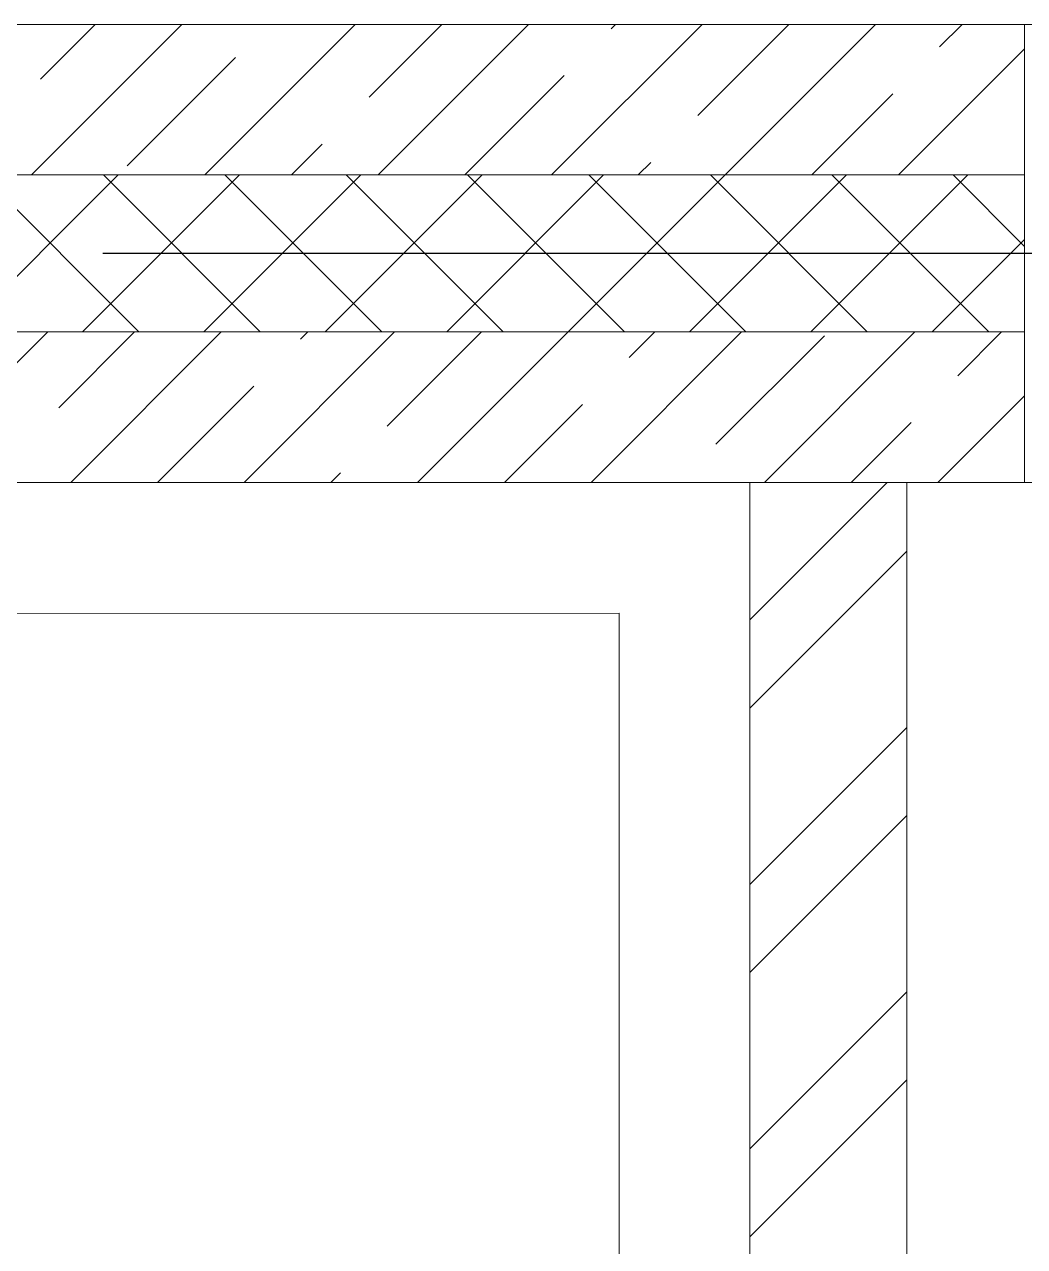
# Model space of a CAD drawing. Header units: millimetres. Extents: x 53645 to 137188, y 78097 to 135533.
# Drawn here: x 124028 to 124792, y 131063 to 131996 of the extents above; entities that cross this region are included whole.
import ezdxf

# ---------------------------------------------------------------- set-up
doc = ezdxf.new("R2010")
doc.units = ezdxf.units.MM
doc.linetypes.add('CONTI', pattern=[0])
doc.linetypes.add('GOST2.303 5', pattern=[24, 20, -1.5, 1, -1.5])
doc.layers.add('axis_dim', color=40, linetype='CONTI')
for name, color, linetype, lineweight in [('doors_windows', 4, 'Continuous', 5), ('furniture', 36, 'Continuous', 0), ('Wall2', 5, 'Continuous', 5)]:
    doc.layers.add(name, color=color, linetype=linetype, lineweight=lineweight)

msp = doc.modelspace()

# ---------------------------------------------------------------- linework, layer by layer
at = {"layer": 'axis_dim', "linetype": 'GOST2.303 5', "lineweight": 25, "ltscale": 100}
msp.add_lwpolyline([(135687.6, 131821.38), (123427.31, 131821.38)], dxfattribs=at)
at = {"layer": 'doors_windows', "lineweight": 20, "ltscale": 50}
msp.add_lwpolyline([(124792.34, 131996.38), (125392.34, 131996.38), (125392.34, 131646.38), (124792.34, 131646.38)], close=True, dxfattribs=at)
at = {"layer": 'furniture'}
for points in [[(124582.32, 129221.4), (124582.33, 131646.39), (122652.3, 131646.38), (122652.3, 131046.38), (123982.32, 131046.32), (123982.32, 129221.43), (124582.32, 129221.43)], [(122652.3, 131546.38), (122652.3, 131546.38), (124482.33, 131546.39), (124482.32, 129221.43)]]:
    msp.add_lwpolyline(points, dxfattribs=at)
at = {"layer": 'Wall2', "ltscale": 100}
for points in [[(124792.34, 131996.38), (123302.32, 131996.38)], [(124033.02, 131881.38), (124148.02, 131996.38)], [(124039.99, 131954.65), (124081.73, 131996.38)], [(124165.6, 131881.38), (124280.6, 131996.38)], [(124291.24, 131940.73), (124346.89, 131996.38)], [(124298.18, 131881.38), (124413.18, 131996.38)], [(124430.77, 131881.38), (124545.77, 131996.38)], [(124476.19, 131993.1), (124479.48, 131996.38)], [(124542.48, 131926.8), (124612.06, 131996.38)], [(124563.35, 131881.38), (124678.35, 131996.38)], [(124727.43, 131979.17), (124744.64, 131996.38)], [(124792.34, 131881.38), (124792.34, 131996.38)], [(124695.93, 131881.38), (124792.34, 131977.79)], [(124106.28, 131888.36), (124189.15, 131971.22)], [(124364.48, 131881.38), (124440.39, 131957.3)], [(124629.64, 131881.38), (124691.64, 131943.38)], [(124231.89, 131881.38), (124255.44, 131904.93)], [(124497.06, 131881.38), (124506.68, 131891.01)], [(124792.34, 131881.38), (123302.32, 131881.38)], [(123302.32, 131881.38), (124792.34, 131881.38)], [(123979.31, 131761.38), (124099.31, 131881.38)], [(124115.26, 131761.38), (123995.26, 131881.38)], [(124072.12, 131761.38), (124192.12, 131881.38)], [(124208.07, 131761.38), (124088.07, 131881.38)], [(124164.93, 131761.38), (124284.93, 131881.38)], [(124300.88, 131761.38), (124180.88, 131881.38)], [(124257.73, 131761.38), (124377.73, 131881.38)], [(124393.68, 131761.38), (124273.68, 131881.38)], [(124350.54, 131761.38), (124470.54, 131881.38)], [(124486.49, 131761.38), (124366.49, 131881.38)], [(124443.35, 131761.38), (124563.35, 131881.38)], [(124579.3, 131761.38), (124459.3, 131881.38)], [(124536.16, 131761.38), (124656.16, 131881.38)], [(124672.11, 131761.38), (124552.11, 131881.38)], [(124628.96, 131761.38), (124748.96, 131881.38)], [(124764.92, 131761.38), (124644.92, 131881.38)], [(124792.34, 131826.77), (124737.72, 131881.38)], [(124792.34, 131761.38), (124792.34, 131881.38)], [(124721.77, 131761.38), (124792.34, 131831.95)], [(124792.34, 131761.38), (123302.32, 131761.38)], [(123302.32, 131761.38), (124792.34, 131761.38)], [(123930.6, 131646.38), (124045.6, 131761.38)], [(124053.91, 131703.4), (124111.89, 131761.38)], [(124063.19, 131646.38), (124178.19, 131761.38)], [(124195.77, 131646.38), (124310.77, 131761.38)], [(124238.87, 131755.77), (124244.48, 131761.38)], [(124305.16, 131689.48), (124377.06, 131761.38)], [(124328.35, 131646.38), (124443.35, 131761.38)], [(124460.93, 131646.38), (124575.93, 131761.38)], [(124490.11, 131741.85), (124509.64, 131761.38)], [(124593.51, 131646.38), (124708.51, 131761.38)], [(124741.36, 131727.93), (124774.81, 131761.38)], [(124792.34, 131646.38), (124792.34, 131761.38)], [(124556.4, 131675.56), (124639.27, 131758.42)], [(124129.48, 131646.38), (124203.07, 131719.98)], [(124394.64, 131646.38), (124454.31, 131706.05)], [(124726.1, 131646.38), (124792.34, 131712.62)], [(124659.81, 131646.38), (124705.56, 131692.13)], [(124262.06, 131646.38), (124269.36, 131653.68)], [(123302.32, 131646.38), (124792.34, 131646.38)], [(124582.32, 128166.38), (124582.32, 131646.38)], [(124582.32, 131541.32), (124687.38, 131646.38)], [(124582.32, 131646.38), (124702.33, 131646.38)], [(124702.33, 131646.38), (124702.32, 129606.35)], [(124582.32, 131473.97), (124702.33, 131593.97)], [(124582.32, 131339.27), (124702.33, 131459.27)], [(124582.32, 131271.92), (124702.33, 131391.92)], [(124582.32, 131137.21), (124702.33, 131257.21)], [(124582.32, 131069.86), (124702.33, 131189.86)]]:
    msp.add_lwpolyline(points, dxfattribs=at)

doc.saveas('drawing.dxf')
